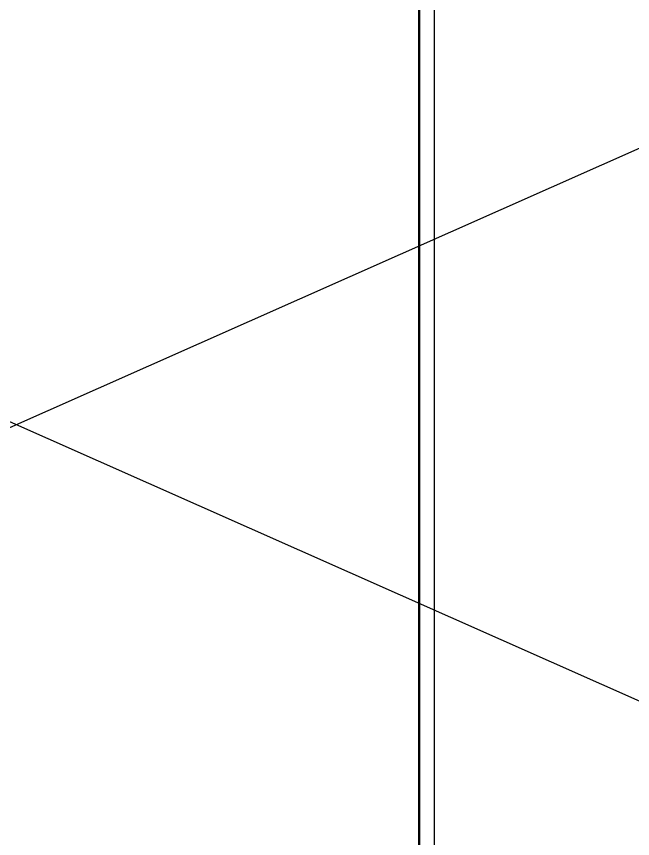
# Model space of a CAD drawing. Extents: x -454308 to 890911, y -14103 to 1343694.
# Drawn here: x 202815.1 to 202982.2, y 662360.3 to 662583.4 of the extents above; entities that cross this region are included whole.
import ezdxf

# ---------------------------------------------------------------- set-up
doc = ezdxf.new("R2010")
doc.units = 0
doc.header["$MEASUREMENT"] = 0
doc.layers.add('TITLE', color=7, linetype='Continuous')

msp = doc.modelspace()

# ---------------------------------------------------------------- linework, layer by layer
at = {"lineweight": 30}
for p, q in [((201412.450221967, 663095.442956395), (204217.8163519427, 661849.8548067152)), ((204217.8163519427, 663095.442956395), (201412.450221967, 661849.8548067152))]:
    msp.add_line(p, q, dxfattribs=at)
at = {"layer": 'TITLE', "color": 7, "lineweight": 50, "elevation": 5463.892367700868}
msp.add_lwpolyline([(202924.3438835898, 662147.3179525553), (203787.662714952, 662147.3179525553), (203787.662714952, 662798.5763677296), (202924.3438835898, 662798.5763677296)], close=True, dxfattribs=at)
at = {"layer": 'TITLE', "color": 7, "elevation": 5463.892367700868}
msp.add_lwpolyline([(202928.3805326584, 662151.3546016238), (203783.6260658834, 662151.3546016238), (203783.6260658834, 662794.539718661), (202928.3805326584, 662794.539718661)], close=True, dxfattribs=at)

doc.saveas('drawing.dxf')
